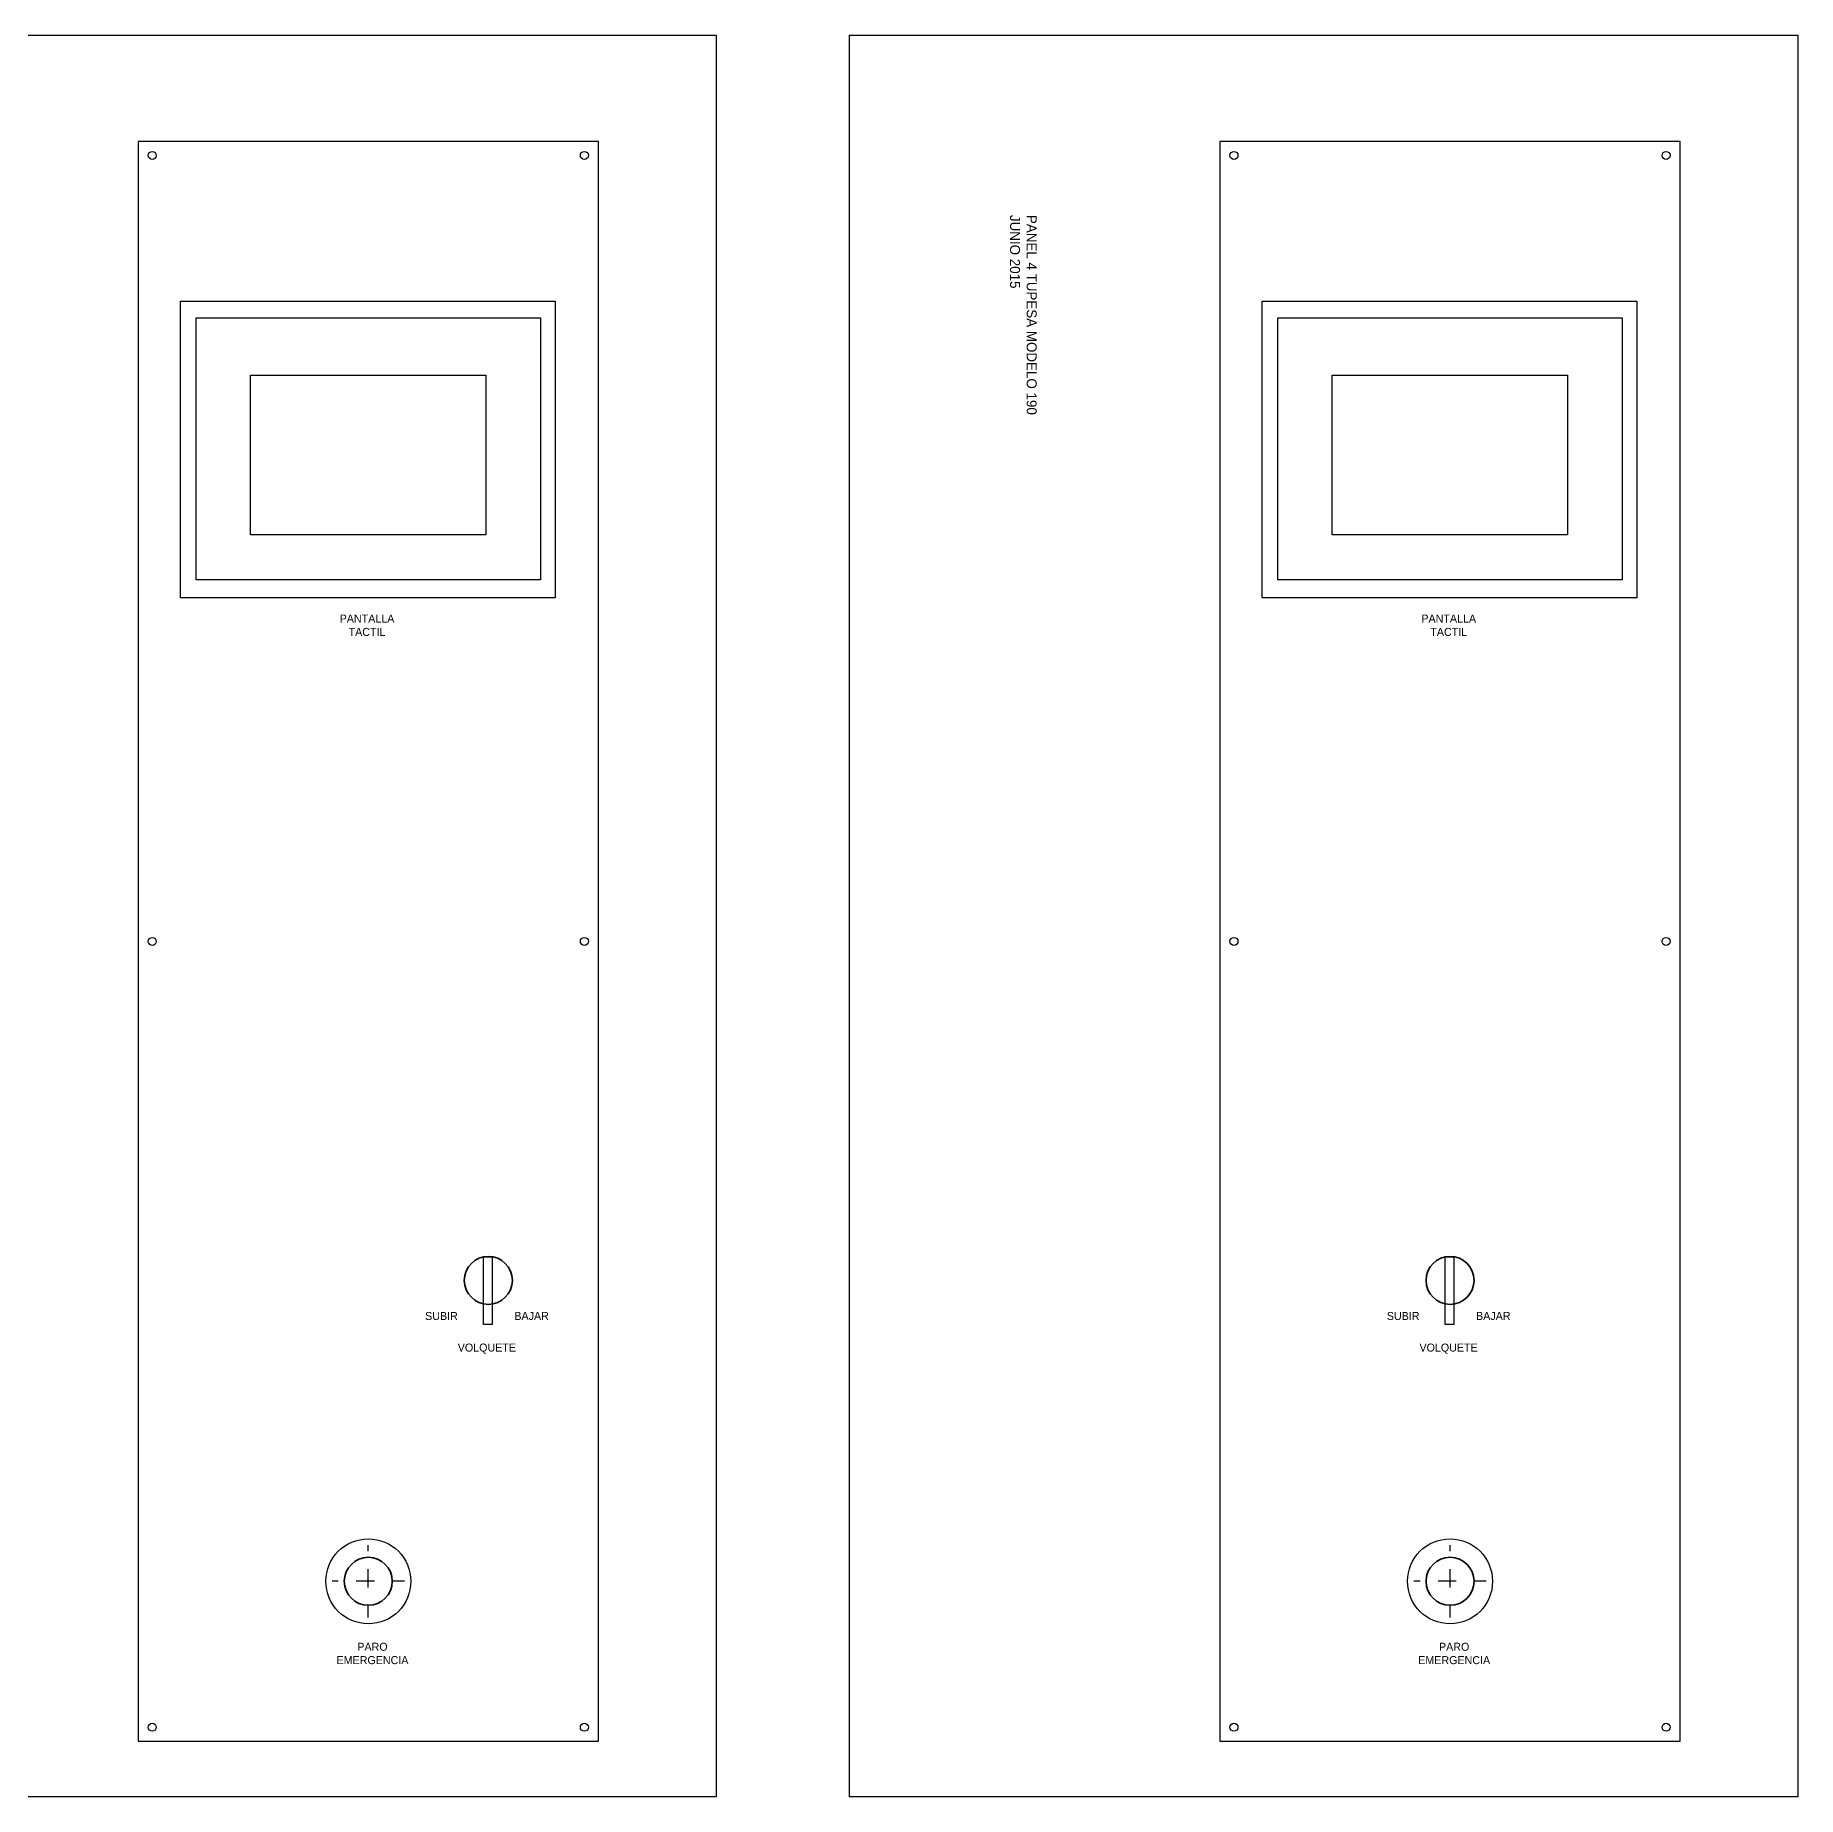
# Model space of a CAD drawing. Header units: millimetres. Extents: x 484 to 5511, y 1144 to 4084.
# Drawn here: x 1767 to 2648, y 2097 to 2978 of the extents above; entities that cross this region are included whole.
import ezdxf

# ---------------------------------------------------------------- set-up
doc = ezdxf.new("R2010")
doc.units = ezdxf.units.MM
doc.linetypes.add('ACAD_ISO03W100', pattern=[30, 12, -18])

msp = doc.modelspace()

# ---------------------------------------------------------------- linework, layer by layer
at = {"lineweight": 25}
for p, q in [((1818.186, 2924.5), (1818.186, 2124.5)), ((2048.186, 2924.5), (1818.186, 2924.5)), ((2048.186, 2124.5), (2048.186, 2924.5)), ((2358.95, 2924.5), (2358.95, 2124.5)), ((2588.95, 2924.5), (2358.95, 2924.5)), ((2588.95, 2124.5), (2588.95, 2924.5)), ((1847.186, 2836.25), (2019.186, 2836.25)), ((1847.186, 2705.25), (1847.186, 2836.25)), ((2019.186, 2836.25), (2019.186, 2705.25)), ((2387.95, 2836.25), (2559.95, 2836.25)), ((2387.95, 2705.25), (2387.95, 2836.25)), ((2559.95, 2836.25), (2559.95, 2705.25)), ((2019.186, 2705.25), (1847.186, 2705.25)), ((2559.95, 2705.25), (2387.95, 2705.25)), ((1818.186, 2124.5), (2048.186, 2124.5)), ((2358.95, 2124.5), (2588.95, 2124.5))]:
    msp.add_line(p, q, dxfattribs=at)
at = {"linetype": 'ACAD_ISO03W100', "lineweight": -3, "ltscale": 0.5}
for p, q in [((1933.186, 2204.5), (1933.186, 2222.626)), ((2473.95, 2204.5), (2473.95, 2222.626)), ((1933.186, 2204.5), (1915.059, 2204.5)), ((1951.312, 2204.5), (1933.186, 2204.5)), ((1933.186, 2186.373), (1933.186, 2204.5)), ((2473.95, 2204.5), (2455.823, 2204.5)), ((2492.076, 2204.5), (2473.95, 2204.5)), ((2473.95, 2186.373), (2473.95, 2204.5))]:
    msp.add_line(p, q, dxfattribs=at)
for points in [[(1632.943, 2977.616), (2107.016, 2977.616), (2107.016, 2096.766), (1632.943, 2096.766)], [(2173.707, 2977.616), (2647.78, 2977.616), (2647.78, 2096.766), (2173.707, 2096.766)], [(1839.331, 2844.561), (2026.641, 2844.561), (2026.641, 2696.337), (1839.331, 2696.337)], [(2380.095, 2844.561), (2567.405, 2844.561), (2567.405, 2696.337), (2380.095, 2696.337)], [(1874.208, 2807.553), (1991.873, 2807.553), (1991.873, 2727.828), (1874.208, 2727.828)], [(2414.972, 2807.553), (2532.637, 2807.553), (2532.637, 2727.828), (2414.972, 2727.828)], [(1990.822, 2366.839), (1995.142, 2366.839), (1995.142, 2332.89), (1990.822, 2332.89)], [(2471.586, 2366.839), (2475.907, 2366.839), (2475.907, 2332.89), (2471.586, 2332.89)]]:
    msp.add_lwpolyline(points, close=True)
for centre, radius in [((1825.186, 2917.5), 2), ((2041.186, 2917.5), 2), ((2365.95, 2917.5), 2), ((2581.95, 2917.5), 2), ((1825.186, 2524.5), 2), ((2041.186, 2524.5), 2), ((2365.95, 2524.5), 2), ((2581.95, 2524.5), 2), ((1933.186, 2204.5), 21.249), ((2473.95, 2204.5), 21.249), ((1825.186, 2131.5), 2), ((2041.186, 2131.5), 2), ((2365.95, 2131.5), 2), ((2581.95, 2131.5), 2)]:
    msp.add_circle(centre, radius)
at = {"lineweight": 35}
for centre in [(1993.186, 2355), (2473.95, 2355), (1933.186, 2204.5), (2473.95, 2204.5)]:
    msp.add_circle(centre, 12, dxfattribs=at)

# ---------------------------------------------------------------- texts
at = {"insert": (2267.327, 2887.755), "char_height": 5, "width": 266.63863, "attachment_point": 1, "rotation": 270}
msp.add_mtext('PANEL 4 TUPESA MODELO 190\\PJUNIO 2015', dxfattribs=at)
at = {"char_height": 4, "attachment_point": 2}
for s, insert, width in [('PANTALLA\\PTACTIL', (1932.542, 2687.91), 20.35579), ('PANTALLA\\PTACTIL', (2473.307, 2687.91), 20.35579), ('SUBIR', (1969.762, 2339.166), 20.35579), ('BAJAR', (2014.824, 2339.191), 20.35579), ('SUBIR', (2450.526, 2339.166), 20.35579), ('BAJAR', (2495.588, 2339.191), 20.35579), ('VOLQUETE', (1992.464, 2323.38), 47.4195), ('VOLQUETE', (2473.228, 2323.38), 47.4195), ('PARO EMERGENCIA', (1935.266, 2173.76), 20.35579), ('PARO EMERGENCIA', (2476.031, 2173.76), 20.35579)]:
    msp.add_mtext(s, dxfattribs=dict(at, insert=insert, width=width))

doc.saveas('drawing.dxf')
